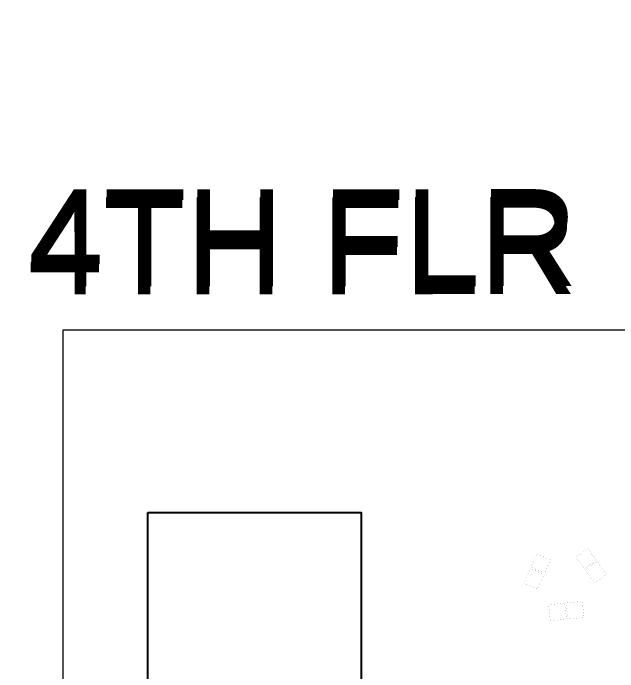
# Model space of a CAD drawing. Header units: metres. Extents: x 256329 to 886268, y -249371 to 355.
# Drawn here: x 283383.2 to 283484.1, y -574.9 to -465 of the extents above; entities that cross this region are included whole.
import ezdxf

# ---------------------------------------------------------------- set-up
doc = ezdxf.new("R2010")
doc.units = ezdxf.units.M
doc.header["$MEASUREMENT"] = 0
doc.layers.get('0').update_dxf_attribs({"lineweight": 18})
doc.layers.add('A_TEXT', color=4, linetype='Continuous', lineweight=0, transparency=0.3)
for name, color, linetype in [('BLK_1_FLR_4_FAR_AREA_DEDUCT', 7, 'Continuous'), ('BLK_1_FLR_4_LIFT_1', 251, 'Continuous'), ('BLK_1_FLR_4_LIFT_2', 251, 'Continuous'), ('BLK_1_FLR_4_LIFT_3', 251, 'Continuous'), ('BLK_1_FLR_4_LIFT_4', 251, 'Continuous'), ('BLK_1_FLR_4_LIFT_5', 251, 'Continuous'), ('BLK_1_FLR_4_LIFT_6', 251, 'Continuous')]:
    doc.layers.add(name, color=color, linetype=linetype)
doc.styles.add('Arial', font='arial.ttf')

msp = doc.modelspace()

# ---------------------------------------------------------------- linework, layer by layer
at = {"color": 6, "ltscale": 0.05, "elevation": -101.239328}
msp.add_lwpolyline([(283391.534286, -517.867031), (283701.955427, -517.867031), (283701.955427, -766.872472), (283391.534286, -766.872472)], close=True, dxfattribs=at)
at = {"layer": 'BLK_1_FLR_4_FAR_AREA_DEDUCT', "color": 14, "elevation": -101.239328}
msp.add_lwpolyline([(283405.680131, -548.345529), (283441.27365, -548.345529), (283441.27365, -594.919208), (283405.680131, -594.919208)], close=True, dxfattribs=at)
at = {"layer": 'BLK_1_FLR_4_LIFT_1', "color": 1, "linetype": 'ByBlock', "const_width": 0.01, "elevation": -303.66}
msp.add_lwpolyline([(283480.608642, -556.479003), (283482.193971, -558.669282), (283480.211708, -560.072566), (283478.625156, -557.917155)], close=True, dxfattribs=at)
at = {"layer": 'BLK_1_FLR_4_LIFT_2', "color": 1, "linetype": 'ByBlock', "const_width": 0.01, "elevation": -303.543301}
msp.add_lwpolyline([(283479.051974, -554.339114), (283477.089214, -555.76215), (283478.495822, -557.70213), (283480.456389, -556.272676)], close=True, dxfattribs=at)
at = {"layer": 'BLK_1_FLR_4_LIFT_3', "color": 1, "linetype": 'ByBlock', "const_width": 0.01, "elevation": -202.519999}
msp.add_lwpolyline([(283471.848287, -558.420905), (283472.835138, -556.211261), (283470.589181, -555.208192), (283469.604455, -557.415744)], close=True, dxfattribs=at)
at = {"layer": 'BLK_1_FLR_4_LIFT_4', "color": 1, "linetype": 'ByBlock', "const_width": 0.01, "elevation": -202.438533}
msp.add_lwpolyline([(283470.627882, -561.08016), (283468.400048, -560.115684), (283469.499988, -557.649893), (283471.734915, -558.648104)], close=True, dxfattribs=at)
at = {"layer": 'BLK_1_FLR_4_LIFT_5', "color": 1, "linetype": 'ByBlock', "const_width": 0.01, "elevation": -303.66}
msp.add_lwpolyline([(283475.202213, -563.425182), (283472.516807, -563.705532), (283472.79763, -566.395471), (283475.485555, -566.114858)], close=True, dxfattribs=at)
at = {"layer": 'BLK_1_FLR_4_LIFT_6', "color": 2, "linetype": 'ByBlock', "const_width": 0.01, "elevation": -303.66}
msp.add_lwpolyline([(283478.41709, -565.808814), (283475.734203, -566.0889), (283475.454527, -563.409945), (283478.139933, -563.129596)], close=True, dxfattribs=at)

# ---------------------------------------------------------------- texts
at = {"layer": 'A_TEXT', "lineweight": 0, "char_height": 16.180595, "width": 647.916364, "attachment_point": 7, "rotation": 0.01797177, "style": 'Arial'}
for insert in [(283385.721391, -510.592017, -101.239328), (283385.603498, -511.923564, -101.239328)]:
    msp.add_mtext('4TH FLR', dxfattribs=dict(at, insert=insert))

doc.saveas('drawing.dxf')
